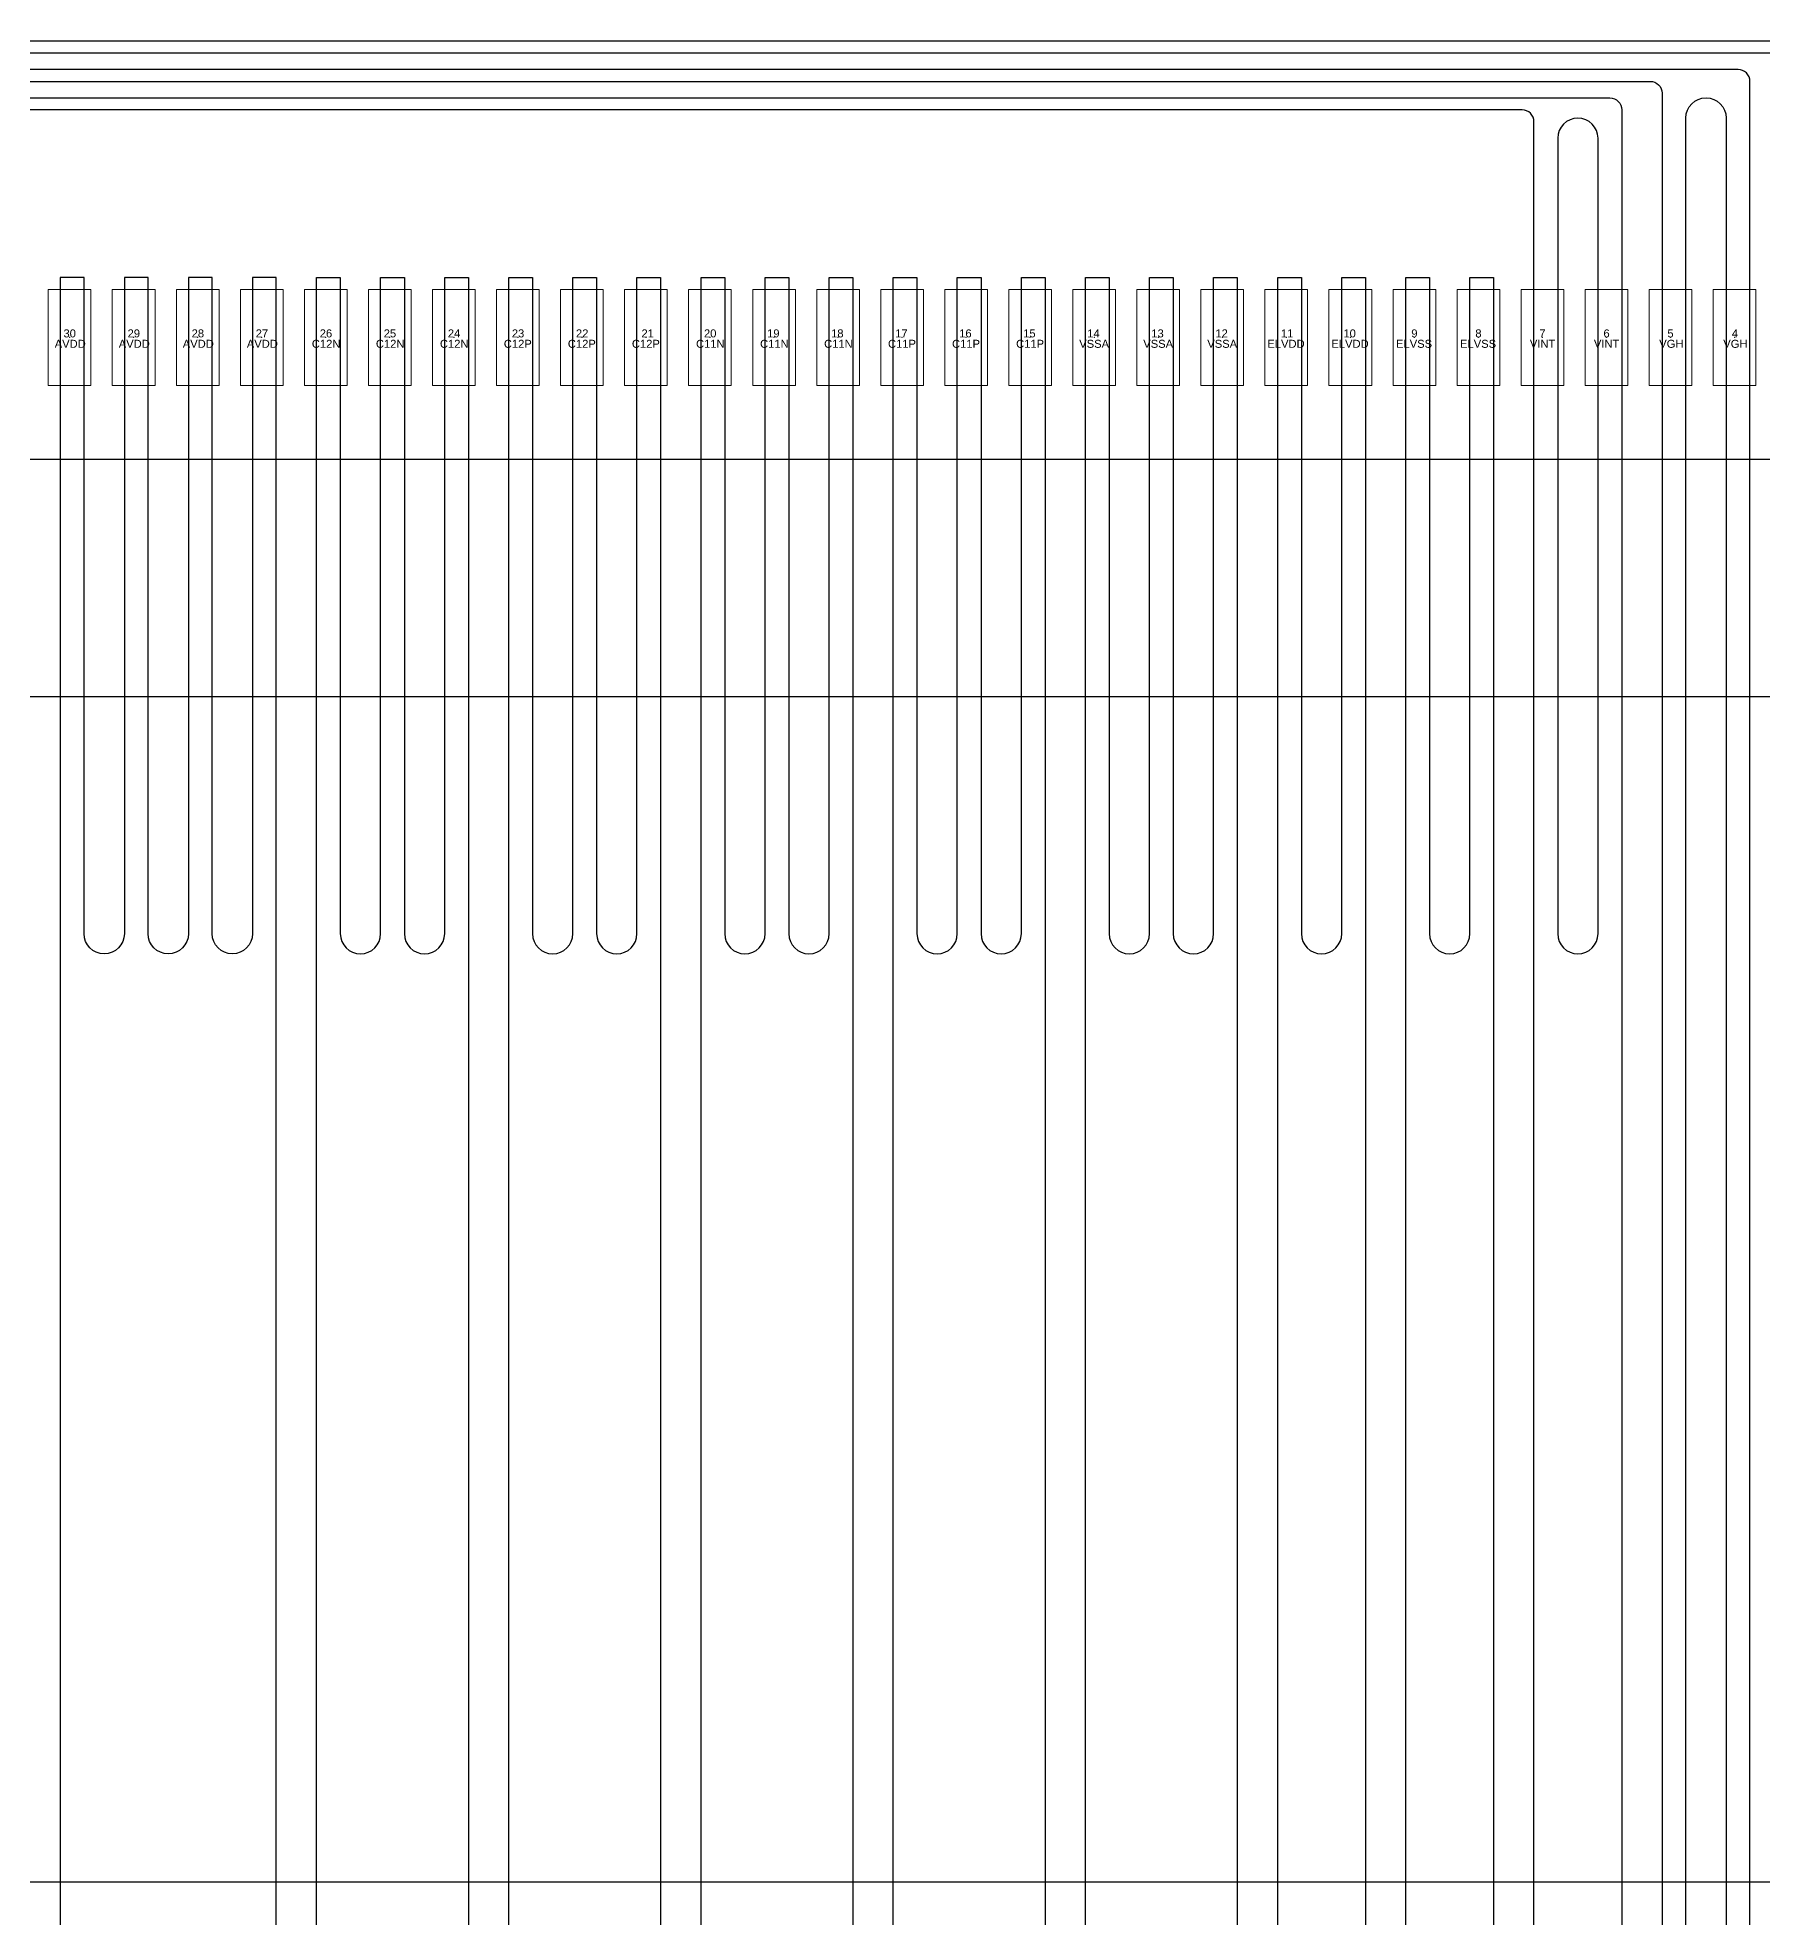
# Model space of a CAD drawing. Extents: x 10 to 206, y -65 to 73.
# Drawn here: x 65.617 to 67.072, y 31.946 to 33.532 of the extents above; entities that cross this region are included whole.
import ezdxf
from ezdxf.enums import TextEntityAlignment as Align

# ---------------------------------------------------------------- set-up
doc = ezdxf.new("R2010")
doc.units = 0
doc.header["$LTSCALE"] = 0.5
doc.layers.get('0').update_dxf_attribs({"lineweight": 13})
for name, color, linetype in [('01 Copper', 3, 'Continuous'), ('03 Solder resist', 6, 'Continuous'), ('04 Chip', 20, 'Continuous'), ('07 Potting', 132, 'Continuous'), ('08 Dimension&pin assignment', 7, 'Continuous')]:
    doc.layers.add(name, color=color, linetype=linetype)
for name, color, linetype, lineweight in [('05 Bump', 130, 'Continuous', 0), ('11 IL no.', 254, 'Continuous', 0), ('12 IL name', 210, 'Continuous', 0)]:
    doc.layers.add(name, color=color, linetype=linetype, lineweight=lineweight)
doc.styles.add('MBC_Arial_Font', font='arial.ttf')
doc.styles.get("Standard").update_dxf_attribs({"font": 'romans.shx', "width": 0.75, "bigfont": 'AllInOneBig.shx'})
doc.dimstyles.new('ISO-25', dxfattribs={"dimtxt": 0.5, "dimasz": 0.8, "dimexe": 0.1, "dimexo": 0.1, "dimgap": 0.1, "dimtad": 1, "dimdec": 3, "dimzin": 1, "dimdsep": 46, "dimtxsty": 'Standard', "dimcen": 0.5, "dimadec": 0, "dimazin": 0, "dimtfac": 1, "dimtdec": 3, "dimtmove": 0, "dimatfit": 3, "dimfxl": 0, "dimarcsym": 0})

# ---------------------------------------------------------------- blocks, each defined once
blk = doc.blocks.new('*U76')
at = {"color": 0}
blk.add_lwpolyline([(-0.018, -0.0405), (0.018, -0.0405), (0.018, 0.0405), (-0.018, 0.0405)], close=True, dxfattribs=at)
at = {"color": 0, "style": 'MBC_Arial_Font', "flags": 1}
for tag, p in [('COMMENT1', (0, 0.0023)), ('COMMENT2', (0, 0.0015)), ('COMMENT3', (0, 0.0007)), ('COMMENT4', (0, -0.0001)), ('PAD_NO', (0, 0.0031)), ('COMMENT5', (0, -0.0009)), ('COMMENT6', (0, -0.0018)), ('COMMENT7', (0, -0.0026)), ('COMMENT8', (0, -0.0034)), ('COMMENT9', (0, -0.0042))]:
    blk.add_attdef(tag, text='', height=0.000625, dxfattribs=at).set_placement(p, align=Align.MIDDLE_CENTER)
blk = doc.blocks.new('*U77')
at = {"color": 0}
blk.add_lwpolyline([(-0.018, -0.0405), (0.018, -0.0405), (0.018, 0.0405), (-0.018, 0.0405)], close=True, dxfattribs=at)
at = {"color": 0, "style": 'MBC_Arial_Font', "flags": 1}
for tag, p in [('COMMENT1', (0, 0.0023)), ('COMMENT2', (0, 0.0015)), ('COMMENT3', (0, 0.0007)), ('COMMENT4', (0, -0.0001)), ('PAD_NO', (0, 0.0031)), ('COMMENT5', (0, -0.0009)), ('COMMENT6', (0, -0.0018)), ('COMMENT7', (0, -0.0026)), ('COMMENT8', (0, -0.0034)), ('COMMENT9', (0, -0.0042))]:
    blk.add_attdef(tag, text='', height=0.000625, dxfattribs=at).set_placement(p, align=Align.MIDDLE_CENTER)
blk = doc.blocks.new('*U78')
at = {"color": 0}
blk.add_lwpolyline([(-0.018, -0.0405), (0.018, -0.0405), (0.018, 0.0405), (-0.018, 0.0405)], close=True, dxfattribs=at)
at = {"color": 0, "style": 'MBC_Arial_Font', "flags": 1}
for tag, p in [('COMMENT1', (0, 0.0023)), ('COMMENT2', (0, 0.0015)), ('COMMENT3', (0, 0.0007)), ('COMMENT4', (0, -0.0001)), ('PAD_NO', (0, 0.0031)), ('COMMENT5', (0, -0.0009)), ('COMMENT6', (0, -0.0018)), ('COMMENT7', (0, -0.0026)), ('COMMENT8', (0, -0.0034)), ('COMMENT9', (0, -0.0042))]:
    blk.add_attdef(tag, text='', height=0.000625, dxfattribs=at).set_placement(p, align=Align.MIDDLE_CENTER)
blk = doc.blocks.new('*U79')
at = {"color": 0}
blk.add_lwpolyline([(-0.018, -0.0405), (0.018, -0.0405), (0.018, 0.0405), (-0.018, 0.0405)], close=True, dxfattribs=at)
at = {"color": 0, "style": 'MBC_Arial_Font', "flags": 1}
for tag, p in [('COMMENT1', (0, 0.0023)), ('COMMENT2', (0, 0.0015)), ('COMMENT3', (0, 0.0007)), ('COMMENT4', (0, -0.0001)), ('PAD_NO', (0, 0.0031)), ('COMMENT5', (0, -0.0009)), ('COMMENT6', (0, -0.0018)), ('COMMENT7', (0, -0.0026)), ('COMMENT8', (0, -0.0034)), ('COMMENT9', (0, -0.0042))]:
    blk.add_attdef(tag, text='', height=0.000625, dxfattribs=at).set_placement(p, align=Align.MIDDLE_CENTER)
blk = doc.blocks.new('*U80')
at = {"color": 0}
blk.add_lwpolyline([(-0.018, -0.0405), (0.018, -0.0405), (0.018, 0.0405), (-0.018, 0.0405)], close=True, dxfattribs=at)
at = {"color": 0, "style": 'MBC_Arial_Font', "flags": 1}
for tag, p in [('COMMENT1', (0, 0.0023)), ('COMMENT2', (0, 0.0015)), ('COMMENT3', (0, 0.0007)), ('COMMENT4', (0, -0.0001)), ('PAD_NO', (0, 0.0031)), ('COMMENT5', (0, -0.0009)), ('COMMENT6', (0, -0.0018)), ('COMMENT7', (0, -0.0026)), ('COMMENT8', (0, -0.0034)), ('COMMENT9', (0, -0.0042))]:
    blk.add_attdef(tag, text='', height=0.000625, dxfattribs=at).set_placement(p, align=Align.MIDDLE_CENTER)
blk = doc.blocks.new('*U81')
at = {"color": 0}
blk.add_lwpolyline([(-0.018, -0.0405), (0.018, -0.0405), (0.018, 0.0405), (-0.018, 0.0405)], close=True, dxfattribs=at)
at = {"color": 0, "style": 'MBC_Arial_Font', "flags": 1}
for tag, p in [('COMMENT1', (0, 0.0023)), ('COMMENT2', (0, 0.0015)), ('COMMENT3', (0, 0.0007)), ('COMMENT4', (0, -0.0001)), ('PAD_NO', (0, 0.0031)), ('COMMENT5', (0, -0.0009)), ('COMMENT6', (0, -0.0018)), ('COMMENT7', (0, -0.0026)), ('COMMENT8', (0, -0.0034)), ('COMMENT9', (0, -0.0042))]:
    blk.add_attdef(tag, text='', height=0.000625, dxfattribs=at).set_placement(p, align=Align.MIDDLE_CENTER)
blk = doc.blocks.new('*U82')
at = {"color": 0}
blk.add_lwpolyline([(-0.018, -0.0405), (0.018, -0.0405), (0.018, 0.0405), (-0.018, 0.0405)], close=True, dxfattribs=at)
at = {"color": 0, "style": 'MBC_Arial_Font', "flags": 1}
for tag, p in [('COMMENT1', (0, 0.0023)), ('COMMENT2', (0, 0.0015)), ('COMMENT3', (0, 0.0007)), ('COMMENT4', (0, -0.0001)), ('PAD_NO', (0, 0.0031)), ('COMMENT5', (0, -0.0009)), ('COMMENT6', (0, -0.0018)), ('COMMENT7', (0, -0.0026)), ('COMMENT8', (0, -0.0034)), ('COMMENT9', (0, -0.0042))]:
    blk.add_attdef(tag, text='', height=0.000625, dxfattribs=at).set_placement(p, align=Align.MIDDLE_CENTER)
blk = doc.blocks.new('*U83')
at = {"color": 0}
blk.add_lwpolyline([(-0.018, -0.0405), (0.018, -0.0405), (0.018, 0.0405), (-0.018, 0.0405)], close=True, dxfattribs=at)
at = {"color": 0, "style": 'MBC_Arial_Font', "flags": 1}
for tag, p in [('COMMENT1', (0, 0.0023)), ('COMMENT2', (0, 0.0015)), ('COMMENT3', (0, 0.0007)), ('COMMENT4', (0, -0.0001)), ('PAD_NO', (0, 0.0031)), ('COMMENT5', (0, -0.0009)), ('COMMENT6', (0, -0.0018)), ('COMMENT7', (0, -0.0026)), ('COMMENT8', (0, -0.0034)), ('COMMENT9', (0, -0.0042))]:
    blk.add_attdef(tag, text='', height=0.000625, dxfattribs=at).set_placement(p, align=Align.MIDDLE_CENTER)
blk = doc.blocks.new('*U84')
at = {"color": 0}
blk.add_lwpolyline([(-0.018, -0.0405), (0.018, -0.0405), (0.018, 0.0405), (-0.018, 0.0405)], close=True, dxfattribs=at)
at = {"color": 0, "style": 'MBC_Arial_Font', "flags": 1}
for tag, p in [('COMMENT1', (0, 0.0023)), ('COMMENT2', (0, 0.0015)), ('COMMENT3', (0, 0.0007)), ('COMMENT4', (0, -0.0001)), ('PAD_NO', (0, 0.0031)), ('COMMENT5', (0, -0.0009)), ('COMMENT6', (0, -0.0018)), ('COMMENT7', (0, -0.0026)), ('COMMENT8', (0, -0.0034)), ('COMMENT9', (0, -0.0042))]:
    blk.add_attdef(tag, text='', height=0.000625, dxfattribs=at).set_placement(p, align=Align.MIDDLE_CENTER)
blk = doc.blocks.new('*U85')
at = {"color": 0}
blk.add_lwpolyline([(-0.018, -0.0405), (0.018, -0.0405), (0.018, 0.0405), (-0.018, 0.0405)], close=True, dxfattribs=at)
at = {"color": 0, "style": 'MBC_Arial_Font', "flags": 1}
for tag, p in [('COMMENT1', (0, 0.0023)), ('COMMENT2', (0, 0.0015)), ('COMMENT3', (0, 0.0007)), ('COMMENT4', (0, -0.0001)), ('PAD_NO', (0, 0.0031)), ('COMMENT5', (0, -0.0009)), ('COMMENT6', (0, -0.0018)), ('COMMENT7', (0, -0.0026)), ('COMMENT8', (0, -0.0034)), ('COMMENT9', (0, -0.0042))]:
    blk.add_attdef(tag, text='', height=0.000625, dxfattribs=at).set_placement(p, align=Align.MIDDLE_CENTER)
blk = doc.blocks.new('*U86')
at = {"color": 0}
blk.add_lwpolyline([(-0.018, -0.0405), (0.018, -0.0405), (0.018, 0.0405), (-0.018, 0.0405)], close=True, dxfattribs=at)
at = {"color": 0, "style": 'MBC_Arial_Font', "flags": 1}
for tag, p in [('COMMENT1', (0, 0.0023)), ('COMMENT2', (0, 0.0015)), ('COMMENT3', (0, 0.0007)), ('COMMENT4', (0, -0.0001)), ('PAD_NO', (0, 0.0031)), ('COMMENT5', (0, -0.0009)), ('COMMENT6', (0, -0.0018)), ('COMMENT7', (0, -0.0026)), ('COMMENT8', (0, -0.0034)), ('COMMENT9', (0, -0.0042))]:
    blk.add_attdef(tag, text='', height=0.000625, dxfattribs=at).set_placement(p, align=Align.MIDDLE_CENTER)
blk = doc.blocks.new('*U87')
at = {"color": 0}
blk.add_lwpolyline([(-0.018, -0.0405), (0.018, -0.0405), (0.018, 0.0405), (-0.018, 0.0405)], close=True, dxfattribs=at)
at = {"color": 0, "style": 'MBC_Arial_Font', "flags": 1}
for tag, p in [('COMMENT1', (0, 0.0023)), ('COMMENT2', (0, 0.0015)), ('COMMENT3', (0, 0.0007)), ('COMMENT4', (0, -0.0001)), ('PAD_NO', (0, 0.0031)), ('COMMENT5', (0, -0.0009)), ('COMMENT6', (0, -0.0018)), ('COMMENT7', (0, -0.0026)), ('COMMENT8', (0, -0.0034)), ('COMMENT9', (0, -0.0042))]:
    blk.add_attdef(tag, text='', height=0.000625, dxfattribs=at).set_placement(p, align=Align.MIDDLE_CENTER)
blk = doc.blocks.new('*U88')
at = {"color": 0}
blk.add_lwpolyline([(-0.018, -0.0405), (0.018, -0.0405), (0.018, 0.0405), (-0.018, 0.0405)], close=True, dxfattribs=at)
at = {"color": 0, "style": 'MBC_Arial_Font', "flags": 1}
for tag, p in [('COMMENT1', (0, 0.0023)), ('COMMENT2', (0, 0.0015)), ('COMMENT3', (0, 0.0007)), ('COMMENT4', (0, -0.0001)), ('PAD_NO', (0, 0.0031)), ('COMMENT5', (0, -0.0009)), ('COMMENT6', (0, -0.0018)), ('COMMENT7', (0, -0.0026)), ('COMMENT8', (0, -0.0034)), ('COMMENT9', (0, -0.0042))]:
    blk.add_attdef(tag, text='', height=0.000625, dxfattribs=at).set_placement(p, align=Align.MIDDLE_CENTER)
blk = doc.blocks.new('*U89')
at = {"color": 0}
blk.add_lwpolyline([(-0.018, -0.0405), (0.018, -0.0405), (0.018, 0.0405), (-0.018, 0.0405)], close=True, dxfattribs=at)
at = {"color": 0, "style": 'MBC_Arial_Font', "flags": 1}
for tag, p in [('COMMENT1', (0, 0.0023)), ('COMMENT2', (0, 0.0015)), ('COMMENT3', (0, 0.0007)), ('COMMENT4', (0, -0.0001)), ('PAD_NO', (0, 0.0031)), ('COMMENT5', (0, -0.0009)), ('COMMENT6', (0, -0.0018)), ('COMMENT7', (0, -0.0026)), ('COMMENT8', (0, -0.0034)), ('COMMENT9', (0, -0.0042))]:
    blk.add_attdef(tag, text='', height=0.000625, dxfattribs=at).set_placement(p, align=Align.MIDDLE_CENTER)
blk = doc.blocks.new('*U90')
at = {"color": 0}
blk.add_lwpolyline([(-0.018, -0.0405), (0.018, -0.0405), (0.018, 0.0405), (-0.018, 0.0405)], close=True, dxfattribs=at)
at = {"color": 0, "style": 'MBC_Arial_Font', "flags": 1}
for tag, p in [('COMMENT1', (0, 0.0023)), ('COMMENT2', (0, 0.0015)), ('COMMENT3', (0, 0.0007)), ('COMMENT4', (0, -0.0001)), ('PAD_NO', (0, 0.0031)), ('COMMENT5', (0, -0.0009)), ('COMMENT6', (0, -0.0018)), ('COMMENT7', (0, -0.0026)), ('COMMENT8', (0, -0.0034)), ('COMMENT9', (0, -0.0042))]:
    blk.add_attdef(tag, text='', height=0.000625, dxfattribs=at).set_placement(p, align=Align.MIDDLE_CENTER)
blk = doc.blocks.new('*U91')
at = {"color": 0}
blk.add_lwpolyline([(-0.018, -0.0405), (0.018, -0.0405), (0.018, 0.0405), (-0.018, 0.0405)], close=True, dxfattribs=at)
at = {"color": 0, "style": 'MBC_Arial_Font', "flags": 1}
for tag, p in [('COMMENT1', (0, 0.0023)), ('COMMENT2', (0, 0.0015)), ('COMMENT3', (0, 0.0007)), ('COMMENT4', (0, -0.0001)), ('PAD_NO', (0, 0.0031)), ('COMMENT5', (0, -0.0009)), ('COMMENT6', (0, -0.0018)), ('COMMENT7', (0, -0.0026)), ('COMMENT8', (0, -0.0034)), ('COMMENT9', (0, -0.0042))]:
    blk.add_attdef(tag, text='', height=0.000625, dxfattribs=at).set_placement(p, align=Align.MIDDLE_CENTER)
blk = doc.blocks.new('*U92')
at = {"color": 0}
blk.add_lwpolyline([(-0.018, -0.0405), (0.018, -0.0405), (0.018, 0.0405), (-0.018, 0.0405)], close=True, dxfattribs=at)
at = {"color": 0, "style": 'MBC_Arial_Font', "flags": 1}
for tag, p in [('COMMENT1', (0, 0.0023)), ('COMMENT2', (0, 0.0015)), ('COMMENT3', (0, 0.0007)), ('COMMENT4', (0, -0.0001)), ('PAD_NO', (0, 0.0031)), ('COMMENT5', (0, -0.0009)), ('COMMENT6', (0, -0.0018)), ('COMMENT7', (0, -0.0026)), ('COMMENT8', (0, -0.0034)), ('COMMENT9', (0, -0.0042))]:
    blk.add_attdef(tag, text='', height=0.000625, dxfattribs=at).set_placement(p, align=Align.MIDDLE_CENTER)
blk = doc.blocks.new('*U93')
at = {"color": 0}
blk.add_lwpolyline([(-0.018, -0.0405), (0.018, -0.0405), (0.018, 0.0405), (-0.018, 0.0405)], close=True, dxfattribs=at)
at = {"color": 0, "style": 'MBC_Arial_Font', "flags": 1}
for tag, p in [('COMMENT1', (0, 0.0023)), ('COMMENT2', (0, 0.0015)), ('COMMENT3', (0, 0.0007)), ('COMMENT4', (0, -0.0001)), ('PAD_NO', (0, 0.0031)), ('COMMENT5', (0, -0.0009)), ('COMMENT6', (0, -0.0018)), ('COMMENT7', (0, -0.0026)), ('COMMENT8', (0, -0.0034)), ('COMMENT9', (0, -0.0042))]:
    blk.add_attdef(tag, text='', height=0.000625, dxfattribs=at).set_placement(p, align=Align.MIDDLE_CENTER)
blk = doc.blocks.new('*U94')
at = {"color": 0}
blk.add_lwpolyline([(-0.018, -0.0405), (0.018, -0.0405), (0.018, 0.0405), (-0.018, 0.0405)], close=True, dxfattribs=at)
at = {"color": 0, "style": 'MBC_Arial_Font', "flags": 1}
for tag, p in [('COMMENT1', (0, 0.0023)), ('COMMENT2', (0, 0.0015)), ('COMMENT3', (0, 0.0007)), ('COMMENT4', (0, -0.0001)), ('PAD_NO', (0, 0.0031)), ('COMMENT5', (0, -0.0009)), ('COMMENT6', (0, -0.0018)), ('COMMENT7', (0, -0.0026)), ('COMMENT8', (0, -0.0034)), ('COMMENT9', (0, -0.0042))]:
    blk.add_attdef(tag, text='', height=0.000625, dxfattribs=at).set_placement(p, align=Align.MIDDLE_CENTER)
blk = doc.blocks.new('*U95')
at = {"color": 0}
blk.add_lwpolyline([(-0.018, -0.0405), (0.018, -0.0405), (0.018, 0.0405), (-0.018, 0.0405)], close=True, dxfattribs=at)
at = {"color": 0, "style": 'MBC_Arial_Font', "flags": 1}
for tag, p in [('COMMENT1', (0, 0.0023)), ('COMMENT2', (0, 0.0015)), ('COMMENT3', (0, 0.0007)), ('COMMENT4', (0, -0.0001)), ('PAD_NO', (0, 0.0031)), ('COMMENT5', (0, -0.0009)), ('COMMENT6', (0, -0.0018)), ('COMMENT7', (0, -0.0026)), ('COMMENT8', (0, -0.0034)), ('COMMENT9', (0, -0.0042))]:
    blk.add_attdef(tag, text='', height=0.000625, dxfattribs=at).set_placement(p, align=Align.MIDDLE_CENTER)
blk = doc.blocks.new('*U96')
at = {"color": 0}
blk.add_lwpolyline([(-0.018, -0.0405), (0.018, -0.0405), (0.018, 0.0405), (-0.018, 0.0405)], close=True, dxfattribs=at)
at = {"color": 0, "style": 'MBC_Arial_Font', "flags": 1}
for tag, p in [('COMMENT1', (0, 0.0023)), ('COMMENT2', (0, 0.0015)), ('COMMENT3', (0, 0.0007)), ('COMMENT4', (0, -0.0001)), ('PAD_NO', (0, 0.0031)), ('COMMENT5', (0, -0.0009)), ('COMMENT6', (0, -0.0018)), ('COMMENT7', (0, -0.0026)), ('COMMENT8', (0, -0.0034)), ('COMMENT9', (0, -0.0042))]:
    blk.add_attdef(tag, text='', height=0.000625, dxfattribs=at).set_placement(p, align=Align.MIDDLE_CENTER)
blk = doc.blocks.new('*U97')
at = {"color": 0}
blk.add_lwpolyline([(-0.018, -0.0405), (0.018, -0.0405), (0.018, 0.0405), (-0.018, 0.0405)], close=True, dxfattribs=at)
at = {"color": 0, "style": 'MBC_Arial_Font', "flags": 1}
for tag, p in [('COMMENT1', (0, 0.0023)), ('COMMENT2', (0, 0.0015)), ('COMMENT3', (0, 0.0007)), ('COMMENT4', (0, -0.0001)), ('PAD_NO', (0, 0.0031)), ('COMMENT5', (0, -0.0009)), ('COMMENT6', (0, -0.0018)), ('COMMENT7', (0, -0.0026)), ('COMMENT8', (0, -0.0034)), ('COMMENT9', (0, -0.0042))]:
    blk.add_attdef(tag, text='', height=0.000625, dxfattribs=at).set_placement(p, align=Align.MIDDLE_CENTER)
blk = doc.blocks.new('*U98')
at = {"color": 0}
blk.add_lwpolyline([(-0.018, -0.0405), (0.018, -0.0405), (0.018, 0.0405), (-0.018, 0.0405)], close=True, dxfattribs=at)
at = {"color": 0, "style": 'MBC_Arial_Font', "flags": 1}
for tag, p in [('COMMENT1', (0, 0.0023)), ('COMMENT2', (0, 0.0015)), ('COMMENT3', (0, 0.0007)), ('COMMENT4', (0, -0.0001)), ('PAD_NO', (0, 0.0031)), ('COMMENT5', (0, -0.0009)), ('COMMENT6', (0, -0.0018)), ('COMMENT7', (0, -0.0026)), ('COMMENT8', (0, -0.0034)), ('COMMENT9', (0, -0.0042))]:
    blk.add_attdef(tag, text='', height=0.000625, dxfattribs=at).set_placement(p, align=Align.MIDDLE_CENTER)
blk = doc.blocks.new('*U99')
at = {"color": 0}
blk.add_lwpolyline([(-0.018, -0.0405), (0.018, -0.0405), (0.018, 0.0405), (-0.018, 0.0405)], close=True, dxfattribs=at)
at = {"color": 0, "style": 'MBC_Arial_Font', "flags": 1}
for tag, p in [('COMMENT1', (0, 0.0023)), ('COMMENT2', (0, 0.0015)), ('COMMENT3', (0, 0.0007)), ('COMMENT4', (0, -0.0001)), ('PAD_NO', (0, 0.0031)), ('COMMENT5', (0, -0.0009)), ('COMMENT6', (0, -0.0018)), ('COMMENT7', (0, -0.0026)), ('COMMENT8', (0, -0.0034)), ('COMMENT9', (0, -0.0042))]:
    blk.add_attdef(tag, text='', height=0.000625, dxfattribs=at).set_placement(p, align=Align.MIDDLE_CENTER)
blk = doc.blocks.new('*U100')
at = {"color": 0}
blk.add_lwpolyline([(-0.018, -0.0405), (0.018, -0.0405), (0.018, 0.0405), (-0.018, 0.0405)], close=True, dxfattribs=at)
at = {"color": 0, "style": 'MBC_Arial_Font', "flags": 1}
for tag, p in [('COMMENT1', (0, 0.0023)), ('COMMENT2', (0, 0.0015)), ('COMMENT3', (0, 0.0007)), ('COMMENT4', (0, -0.0001)), ('PAD_NO', (0, 0.0031)), ('COMMENT5', (0, -0.0009)), ('COMMENT6', (0, -0.0018)), ('COMMENT7', (0, -0.0026)), ('COMMENT8', (0, -0.0034)), ('COMMENT9', (0, -0.0042))]:
    blk.add_attdef(tag, text='', height=0.000625, dxfattribs=at).set_placement(p, align=Align.MIDDLE_CENTER)
blk = doc.blocks.new('*U101')
at = {"color": 0}
blk.add_lwpolyline([(-0.018, -0.0405), (0.018, -0.0405), (0.018, 0.0405), (-0.018, 0.0405)], close=True, dxfattribs=at)
at = {"color": 0, "style": 'MBC_Arial_Font', "flags": 1}
for tag, p in [('COMMENT1', (0, 0.0023)), ('COMMENT2', (0, 0.0015)), ('COMMENT3', (0, 0.0007)), ('COMMENT4', (0, -0.0001)), ('PAD_NO', (0, 0.0031)), ('COMMENT5', (0, -0.0009)), ('COMMENT6', (0, -0.0018)), ('COMMENT7', (0, -0.0026)), ('COMMENT8', (0, -0.0034)), ('COMMENT9', (0, -0.0042))]:
    blk.add_attdef(tag, text='', height=0.000625, dxfattribs=at).set_placement(p, align=Align.MIDDLE_CENTER)
blk = doc.blocks.new('*U102')
at = {"color": 0}
blk.add_lwpolyline([(-0.018, -0.0405), (0.018, -0.0405), (0.018, 0.0405), (-0.018, 0.0405)], close=True, dxfattribs=at)
at = {"color": 0, "style": 'MBC_Arial_Font', "flags": 1}
for tag, p in [('COMMENT1', (0, 0.0023)), ('COMMENT2', (0, 0.0015)), ('COMMENT3', (0, 0.0007)), ('COMMENT4', (0, -0.0001)), ('PAD_NO', (0, 0.0031)), ('COMMENT5', (0, -0.0009)), ('COMMENT6', (0, -0.0018)), ('COMMENT7', (0, -0.0026)), ('COMMENT8', (0, -0.0034)), ('COMMENT9', (0, -0.0042))]:
    blk.add_attdef(tag, text='', height=0.000625, dxfattribs=at).set_placement(p, align=Align.MIDDLE_CENTER)
blk = doc.blocks.new('*D620')
at = {"layer": '08 Dimension&pin assignment', "color": 0, "lineweight": -2, "transparency": 16777216}
for p, q in [((67.9223, 32.3914), (67.9223, 22.9514)), ((56.2923, 32.3764), (56.2923, 22.9514)), ((57.0923, 23.0514), (67.1223, 23.0514))]:
    blk.add_line(p, q, dxfattribs=at)
at = {"layer": '08 Dimension&pin assignment', "color": 0, "transparency": 16777216}
for points in [[(57.0923, 23.1848), (57.0923, 22.9181), (56.2923, 23.0514)], [(67.1223, 23.1848), (67.1223, 22.9181), (67.9223, 23.0514)]]:
    blk.add_solid(points, dxfattribs=at)
at = {"layer": 'Defpoints', "color": 0, "transparency": 16777216}
for p in [(67.9223, 32.4914), (56.2923, 32.4764), (67.9223, 23.0514)]:
    blk.add_point(p, dxfattribs=at)
at = {"layer": '08 Dimension&pin assignment', "color": 0, "transparency": 16777216, "insert": (62.1073, 23.5324), "char_height": 0.5, "attachment_point": 5}
blk.add_mtext('{\\Fromans,chineset|c134;11.630}(Max. Potting Area){\\Fromans,chineset|c134; \\fSimSun|b0|i0|c134|p2;点胶范围包括实胶和虚胶}', dxfattribs=at)
blk = doc.blocks.new('*D627')
at = {"layer": '08 Dimension&pin assignment', "color": 0, "lineweight": -2, "transparency": 16777216}
for p, q in [((67.5223, 32.9764), (67.5223, 21.9514)), ((62.1073, 27.9964), (62.1073, 21.9514)), ((62.9073, 22.0514), (66.7223, 22.0514))]:
    blk.add_line(p, q, dxfattribs=at)
at = {"layer": '08 Dimension&pin assignment', "color": 0, "transparency": 16777216}
for points in [[(62.9073, 22.1848), (62.9073, 21.9181), (62.1073, 22.0514)], [(66.7223, 21.9181), (66.7223, 22.1848), (67.5223, 22.0514)]]:
    blk.add_solid(points, dxfattribs=at)
at = {"layer": 'Defpoints', "color": 0, "transparency": 16777216}
for p in [(67.5223, 33.0764), (62.1073, 28.0964), (67.5223, 22.0514)]:
    blk.add_point(p, dxfattribs=at)
at = {"layer": '08 Dimension&pin assignment', "color": 0, "transparency": 16777216, "insert": (64.8823, 22.5324), "char_height": 0.5, "attachment_point": 5}
blk.add_mtext('5.415%%P0.15(SR)', dxfattribs=at)
blk = doc.blocks.new('*D632')
at = {"layer": '08 Dimension&pin assignment', "color": 0, "lineweight": -2, "transparency": 16777216}
for p, q in [((86.5948, 34.3764), (86.5948, 45.0329)), ((57.8573, 33.5764), (86.6948, 33.5764)), ((79.6948, 33.5764), (86.6948, 33.5764)), ((86.5948, 32.7764), (86.5948, 31.9764))]:
    blk.add_line(p, q, dxfattribs=at)
at = {"layer": '08 Dimension&pin assignment', "color": 0, "transparency": 16777216}
for points in [[(86.4614, 34.3764), (86.7281, 34.3764), (86.5948, 33.5764)], [(86.4614, 32.7764), (86.7281, 32.7764), (86.5948, 33.5764)]]:
    blk.add_solid(points, dxfattribs=at)
at = {"layer": '08 Dimension&pin assignment', "color": 0, "transparency": 16777216, "insert": (86.1138, 41.0847), "char_height": 0.5, "attachment_point": 5, "rotation": 90}
blk.add_mtext('0%%P1(%%C5mm Tape NG Hole)', dxfattribs=at)
blk = doc.blocks.new('*D691')
at = {"layer": '08 Dimension&pin assignment', "color": 0, "lineweight": -2, "transparency": 16777216}
for p, q in [((57.0012, 33.2299), (57.0012, 24.3592)), ((67.2133, 33.2299), (67.2133, 24.3592)), ((57.8012, 24.4592), (66.4133, 24.4592)), ((67.2133, 24.4592), (80.1123, 24.4592))]:
    blk.add_line(p, q, dxfattribs=at)
at = {"layer": '08 Dimension&pin assignment', "color": 0, "transparency": 16777216}
for points in [[(57.8012, 24.5926), (57.8012, 24.3259), (57.0012, 24.4592)], [(66.4133, 24.3259), (66.4133, 24.5926), (67.2133, 24.4592)]]:
    blk.add_solid(points, dxfattribs=at)
at = {"layer": 'Defpoints', "color": 0, "transparency": 16777216}
for p in [(57.0012, 33.3299), (67.2133, 33.3299), (67.2133, 24.4592)]:
    blk.add_point(p, dxfattribs=at)
at = {"layer": '08 Dimension&pin assignment', "color": 0, "transparency": 16777216, "insert": (74.3605, 24.9402), "char_height": 0.5, "attachment_point": 5}
blk.add_mtext('{\\Fromans,chineset|c0;\\C2;10.206*1.0006\\Fromans.shx,chineset.shx|c0;=\\Fromans,chineset|c0;10.2121236\\Fromans.shx,chineset.shx|c0;%%P0.005(I/L)}', dxfattribs=at)

msp = doc.modelspace()

# ---------------------------------------------------------------- linework, layer by layer
at = {"layer": '01 Copper'}
for points in [[(57.12925974, 33.51942951), (67.08525374, 33.51942951, -0.4142135624), (67.09525374, 33.50942951), (67.09525374, 31.2884105, 1), (67.11525374, 31.2884105), (67.11525374, 33.48803816, -1), (67.14928614, 33.48803816), (67.14928614, 31.31508679, 1), (67.16928614, 31.31508679), (67.16928614, 33.51942951, 0.4142135624), (67.15928614, 33.52942951), (57.05522734, 33.52942951, 0.4142135624)], [(57.23732454, 33.49542951), (66.97718894, 33.49542951, -0.4142135624), (66.98718894, 33.48542951), (66.98718894, 31.20370394, 1), (67.00718894, 31.20370394), (67.00718894, 33.46452333, -1), (67.04122134, 33.46452333), (67.04122134, 31.23038023, 1), (67.06122134, 31.23038023), (67.06122134, 33.49542951, 0.4142135624), (67.05122134, 33.50542951), (57.16329214, 33.50542951, 0.4142135624)], [(57.27135694, 33.48142951), (66.94315654, 33.48142951, -0.4142135624), (66.95315654, 33.47142951), (66.95315654, 31.1464956, -0.2304494775), (66.91484793, 31.06779253), (66.40556536, 30.66859151, 0.2304494775), (66.36725674, 30.58988844), (66.36725674, 28.68960799), (66.34725674, 28.65960799), (66.34725674, 28.45960799), (66.36725674, 28.42960799), (66.36725674, 27.10142951), (66.29725674, 27.10142951), (66.29725674, 28.42960799), (66.31725674, 28.45960799), (66.31725674, 28.65960799), (66.29725674, 28.68960799), (66.29725674, 30.61125487, -0.2304494775), (66.33556536, 30.68995794), (66.84081553, 31.08599816, 0.2304494775), (66.87912414, 31.16470123), (66.87912414, 33.46142951, 0.4142135624), (66.86912414, 33.47142951), (57.34538934, 33.47142951, 0.4142135624)], [(65.19725674, 28.68960799), (65.19725674, 30.94338268, -0.2304494775), (65.23556536, 31.02208575), (65.78016753, 31.44897203, 0.2304494775), (65.81847614, 31.5276751), (65.81847614, 33.32992951), (65.79847614, 33.32992951), (65.79847614, 32.77642951, -1), (65.76444374, 32.77642951), (65.76444374, 33.32992951), (65.74444374, 33.32992951), (65.74444374, 32.77642951, -1), (65.71041134, 32.77642951), (65.71041134, 33.32992951), (65.69041134, 33.32992951), (65.69041134, 32.77642951, -1), (65.65637894, 32.77642951), (65.65637894, 33.32992951), (65.63637894, 33.32992951), (65.63637894, 31.55011605, -0.2304494775), (65.59807033, 31.47141298), (65.16556536, 31.13239407, 0.2304494775), (65.12725674, 31.053691), (65.12725674, 28.68960799)], [(65.25725674, 28.68960799), (65.25725674, 30.93958973, -0.2304494775), (65.29556536, 31.0182928), (65.81419993, 31.42482438, 0.2304494775), (65.85250854, 31.50352745), (65.85250854, 33.32992951), (65.87250854, 33.32992951), (65.87250854, 32.77642951, 1), (65.90654094, 32.77642951), (65.90654094, 33.32992951), (65.92654094, 33.32992951), (65.92654094, 32.77642951, 1), (65.96057334, 32.77642951), (65.96057334, 33.32992951), (65.98057334, 33.32992951), (65.98057334, 31.47685117, -0.2304494775), (65.94226473, 31.3981481), (65.36556536, 30.94610244, 0.2304494775), (65.32725674, 30.86739937), (65.32725674, 28.68960799)], [(65.38725674, 28.68960799), (65.38725674, 30.86360641, -0.2304494775), (65.42556536, 30.94230948), (65.97629713, 31.37400045, 0.2304494775), (66.01460574, 31.45270352), (66.01460574, 33.32992951), (66.03460574, 33.32992951), (66.03460574, 32.77642951, 1), (66.06863814, 32.77642951), (66.06863814, 33.32992951), (66.08863814, 33.32992951), (66.08863814, 32.77642951, 1), (66.12267054, 32.77642951), (66.12267054, 33.32992951), (66.14267054, 33.32992951), (66.14267054, 31.42602723, -0.2304494775), (66.10436193, 31.34732416), (65.49556536, 30.87011912, 0.2304494775), (65.45725674, 30.79141605), (65.45725674, 28.68960799)], [(65.51725674, 28.68960799), (65.51725674, 30.7876231, -0.2304494775), (65.55556536, 30.86632617), (66.13839433, 31.32317651, 0.2304494775), (66.17670294, 31.40187958), (66.17670294, 33.32992951), (66.19670294, 33.32992951), (66.19670294, 32.77642951, 1), (66.23073534, 32.77642951), (66.23073534, 33.32992951), (66.25073534, 33.32992951), (66.25073534, 32.77642951, 1), (66.28476774, 32.77642951), (66.28476774, 33.32992951), (66.30476774, 33.32992951), (66.30476774, 31.3752033, -0.2304494775), (66.26645913, 31.29650023), (65.62556536, 30.79413581, 0.2304494775), (65.58725674, 30.71543274), (65.58725674, 28.68960799)], [(65.64725674, 28.68960799), (65.64725674, 30.71163978, -0.2304494775), (65.68556536, 30.79034285), (66.30049153, 31.27235258, 0.2304494775), (66.33880014, 31.35105565), (66.33880014, 33.32992951), (66.35880014, 33.32992951), (66.35880014, 32.77642951, 1), (66.39283254, 32.77642951), (66.39283254, 33.32992951), (66.41283254, 33.32992951), (66.41283254, 32.77642951, 1), (66.44686494, 32.77642951), (66.44686494, 33.32992951), (66.46686494, 33.32992951), (66.46686494, 31.32437937, -0.2304494775), (66.42855633, 31.2456763), (65.75556536, 30.71815249, 0.2304494775), (65.71725674, 30.63944942), (65.71725674, 28.68960799)], [(65.77725674, 28.68960799), (65.77725674, 30.63565647, -0.2304494775), (65.81556536, 30.71435954), (66.46258873, 31.22152865, 0.2304494775), (66.50089734, 31.30023172), (66.50089734, 33.32992951), (66.52089734, 33.32992951), (66.52089734, 32.77642951, 1), (66.55492974, 32.77642951), (66.55492974, 33.32992951), (66.57492974, 33.32992951), (66.57492974, 32.77642951, 1), (66.60896214, 32.77642951), (66.60896214, 33.32992951), (66.62896214, 33.32992951), (66.62896214, 31.27355544, -0.2304494775), (66.59065353, 31.19485237), (65.88556536, 30.64216917, 0.2304494775), (65.84725674, 30.5634661), (65.84725674, 28.68960799)]]:
    msp.add_lwpolyline(points, format="xyb", dxfattribs=at)
for points in [[(66.93315654, 33.44742164, 1), (66.89912414, 33.44742164), (66.89912414, 32.77642951, 1), (66.93315654, 32.77642951)], [(66.66299454, 31.24940779), (66.66299454, 33.32992951), (66.68299454, 33.32992951), (66.68299454, 32.77642951, 1), (66.71702694, 32.77642951), (66.71702694, 33.32992951), (66.73702694, 33.32992951), (66.73702694, 31.23120216, -0.2304494775), (66.69871833, 31.15249909), (66.01556536, 30.6170098, 0.2304494775), (65.97725674, 30.53830673), (65.97725674, 28.68960799), (65.95725674, 28.65960799), (65.95725674, 28.45960799), (65.97725674, 28.42960799), (65.97725674, 27.10142951), (65.90725674, 27.10142951), (65.90725674, 28.42960799), (65.92725674, 28.45960799), (65.92725674, 28.65960799), (65.90725674, 28.68960799), (65.90725674, 30.55967315, -0.2304494775), (65.94556536, 30.63837622), (66.62468593, 31.17070472, 0.2304494775)], [(66.77105934, 33.32992951), (66.79105934, 33.32992951), (66.79105934, 32.77642951, 1), (66.82509174, 32.77642951), (66.82509174, 33.32992951), (66.84509174, 33.32992951), (66.84509174, 31.18884888, -0.2304494775), (66.80678313, 31.11014581), (66.27556536, 30.69375089, 0.2304494775), (66.23725674, 30.61504782), (66.23725674, 28.68960799), (66.21725674, 28.65960799), (66.21725674, 28.45960799), (66.23725674, 28.42960799), (66.23725674, 27.10142951), (66.16725674, 27.10142951), (66.16725674, 28.42960799), (66.18725674, 28.45960799), (66.18725674, 28.65960799), (66.16725674, 28.68960799), (66.16725674, 30.63641424, -0.2304494775), (66.20556536, 30.71511731), (66.73275073, 31.12835144, 0.2304494775), (66.77105934, 31.20705451)]]:
    msp.add_lwpolyline(points, format="xyb", close=True, dxfattribs=at)
at = {"layer": '03 Solder resist'}
msp.add_lwpolyline([(67.52225674, 33.07642951), (67.52225674, 34.07642951, 0.4142135624), (67.42225674, 34.17642951), (56.79225674, 34.17642951, 0.4142135624), (56.69225674, 34.07642951), (56.69225674, 33.07642951, 0.4142135624), (56.79225674, 32.97642951), (67.42225674, 32.97642951, 0.4142135624)], format="xyb", close=True, dxfattribs=at)
at = {"layer": '04 Chip'}
msp.add_lwpolyline([(67.32225674, 33.17642951), (56.89225674, 33.17642951), (56.89225674, 33.97642951), (67.32225674, 33.97642951)], close=True, dxfattribs=at)
at = {"layer": '05 Bump'}
for p in [(65.64425674, 33.27942951), (65.69825674, 33.27942951), (65.75225674, 33.27942951), (65.80625674, 33.27942951), (65.86025674, 33.27942951), (65.91425674, 33.27942951), (65.96825674, 33.27942951), (66.02225674, 33.27942951), (66.07625674, 33.27942951), (66.13025674, 33.27942951), (66.18425674, 33.27942951), (66.23825674, 33.27942951), (66.29225674, 33.27942951), (66.34625674, 33.27942951), (66.40025674, 33.27942951), (66.45425674, 33.27942951), (66.50825674, 33.27942951), (66.56225674, 33.27942951), (66.61625674, 33.27942951), (66.67025674, 33.27942951), (66.72425674, 33.27942951), (66.77825674, 33.27942951), (66.83225674, 33.27942951), (66.88625674, 33.27942951), (66.94025674, 33.27942951), (66.99425674, 33.27942951), (67.04825674, 33.27942951)]:
    msp.add_point(p, dxfattribs=at)
at = {"layer": '07 Potting'}
msp.add_lwpolyline([(56.79225674, 31.97642951), (67.42225674, 31.97642951, 0.4142135624), (67.92225674, 32.47642951), (67.92225674, 34.07642951, 0.4142135624), (67.42225674, 34.57642951), (56.79225674, 34.57642951, 0.4142135624), (56.29225674, 34.07642951), (56.29225674, 32.47642951, 0.4142135624)], format="xyb", close=True, dxfattribs=at)

# ---------------------------------------------------------------- block references
at = {"layer": '05 Bump', "xscale": -1}
for name, p in [('*U102', (65.64425674, 33.27942951)), ('*U101', (65.69825674, 33.27942951)), ('*U100', (65.75225674, 33.27942951)), ('*U99', (65.80625674, 33.27942951)), ('*U98', (65.86025674, 33.27942951)), ('*U97', (65.91425674, 33.27942951)), ('*U96', (65.96825674, 33.27942951)), ('*U95', (66.02225674, 33.27942951)), ('*U94', (66.07625674, 33.27942951)), ('*U93', (66.13025674, 33.27942951)), ('*U92', (66.18425674, 33.27942951)), ('*U91', (66.23825674, 33.27942951)), ('*U90', (66.29225674, 33.27942951)), ('*U89', (66.34625674, 33.27942951)), ('*U88', (66.40025674, 33.27942951)), ('*U87', (66.45425674, 33.27942951)), ('*U86', (66.50825674, 33.27942951)), ('*U85', (66.56225674, 33.27942951)), ('*U84', (66.61625674, 33.27942951)), ('*U83', (66.67025674, 33.27942951)), ('*U82', (66.72425674, 33.27942951)), ('*U81', (66.77825674, 33.27942951)), ('*U80', (66.83225674, 33.27942951)), ('*U79', (66.88625674, 33.27942951)), ('*U78', (66.94025674, 33.27942951)), ('*U77', (66.99425674, 33.27942951)), ('*U76', (67.04825674, 33.27942951))]:
    msp.add_blockref(name, p, dxfattribs=at)

# ---------------------------------------------------------------- texts
at = {"layer": '11 IL no.', "style": 'MBC_Arial_Font'}
for s, p in [('30', (65.644312, 33.28280451)), ('29', (65.69839487, 33.28280451)), ('28', (65.75239487, 33.28280451)), ('27', (65.80640869, 33.28280451)), ('26', (65.86041329, 33.28280451)), ('25', (65.91435804, 33.28280451)), ('24', (65.96843631, 33.28280451)), ('23', (66.02240869, 33.28280451)), ('22', (66.07647775, 33.28280451)), ('21', (66.13171172, 33.28280451)), ('20', (66.18443171, 33.28280451)), ('19', (66.23764436, 33.28280451)), ('18', (66.29164436, 33.28280451)), ('17', (66.34565818, 33.28280451)), ('16', (66.39966278, 33.28280451)), ('15', (66.45360753, 33.28280451)), ('14', (66.5076858, 33.28280451)), ('13', (66.56165818, 33.28280451)), ('12', (66.61572724, 33.28280451)), ('11', (66.67096121, 33.28280451)), ('10', (66.7236812, 33.28280451)), ('9', (66.77827976, 33.28280451)), ('8', (66.83228897, 33.28280451)), ('7', (66.88623833, 33.28280451)), ('6', (66.94033502, 33.28280451)), ('5', (66.99424293, 33.28280451)), ('4', (67.04859286, 33.28280451))]:
    msp.add_text(s, height=0.00675, dxfattribs=at).set_placement(p, align=Align.MIDDLE_CENTER)
at = {"layer": '12 IL name', "style": 'MBC_Arial_Font'}
for s, p in [('AVDD', (65.64475862, 33.27402951)), ('AVDD', (65.69875862, 33.27402951)), ('AVDD', (65.75275862, 33.27402951)), ('AVDD', (65.80675862, 33.27402951)), ('C12N', (65.86056063, 33.27402951)), ('C12N', (65.91456063, 33.27402951)), ('C12N', (65.96856063, 33.27402951)), ('C12P', (66.02219689, 33.27402951)), ('C12P', (66.07619689, 33.27402951)), ('C12P', (66.13019689, 33.27402951)), ('C11N', (66.18456063, 33.27402951)), ('C11N', (66.23856063, 33.27402951)), ('C11N', (66.29256063, 33.27402951)), ('C11P', (66.34619689, 33.27402951)), ('C11P', (66.40019689, 33.27402951)), ('C11P', (66.45419689, 33.27402951)), ('VSSA', (66.5082153, 33.27402951)), ('VSSA', (66.5622153, 33.27402951)), ('VSSA', (66.6162153, 33.27402951)), ('ELVDD', (66.67001271, 33.27402951)), ('ELVDD', (66.72401271, 33.27402951)), ('ELVSS', (66.7780035, 33.27402951)), ('ELVSS', (66.8320035, 33.27402951)), ('VINT', (66.88640408, 33.27402951)), ('VINT', (66.94040408, 33.27402951)), ('VGH', (66.99497502, 33.27402951)), ('VGH', (67.04897502, 33.27402951))]:
    msp.add_text(s, height=0.00675, dxfattribs=at).set_placement(p, align=Align.MIDDLE_CENTER)

# ---------------------------------------------------------------- dimensions: what is measured, and where the dimension line sits
at = {"layer": '08 Dimension&pin assignment'}
dim = msp.add_linear_dim(base=(86.5947567431, 33.5764295119), p1=(79.5947567431, 33.5764295119), p2=(57.7572567431, 33.5764295119), angle=90, text='<>%%P1(%%C5mm Tape NG Hole)', dimstyle='ISO-25', override={"dimzin": 8, "dimadec": 3}, dxfattribs=at)
dim.commit()
dim.dimension.update_dxf_attribs({"geometry": '*D632', "text_midpoint": (86.5947567431, 41.0846795121), "dimtype": 160})
at = {"layer": '08 Dimension&pin assignment', "color": 2}
dim = msp.add_linear_dim(base=(67.2133185431, 24.4592296383), p1=(57.0011949431, 33.3299295119), p2=(67.2133185431, 33.3299295119), text='{\\Fromans,chineset|c0;\\C2;10.206*1.0006\\Fromans.shx,chineset.shx|c0;=\\Fromans,chineset|c0;<>\\Fromans.shx,chineset.shx|c0;%%P0.005(I/L)}', dimstyle='ISO-25', override={"dimdec": 8, "dimzin": 8, "dimtxsty": 'Standard', "dimadec": 3}, dxfattribs=at)
dim.commit()
dim.dimension.update_dxf_attribs({"geometry": '*D691', "text_midpoint": (74.3604651722, 24.4592296383), "dimtype": 160})
at = {"layer": '08 Dimension&pin assignment'}
for base, p1, p2, text, override, picture, middle in [((67.52225674, 22.05142951), (62.10725674, 28.09642951), (67.52225674, 33.07642951), '<>%%P0.15(SR)', {"dimzin": 8, "dimtxsty": 'Standard', "dimadec": 3}, '*D627', (64.88225674, 22.05142951)), ((67.92225674, 23.05142951), (56.29225674, 32.47642951), (67.92225674, 32.49142951), '{\\Fromans,chineset|c134;<>}(Max. Potting Area){\\Fromans,chineset|c134; \\fSimSun|b0|i0|c134|p2;点胶范围包括实胶和虚胶}', {"dimadec": 3}, '*D620', (62.10725674, 23.05142951))]:
    dim = msp.add_linear_dim(base=base, p1=p1, p2=p2, text=text, dimstyle='ISO-25', override=override, dxfattribs=at)
    dim.commit()
    dim.dimension.update_dxf_attribs({"geometry": picture, "text_midpoint": middle, "dimtype": 160})

doc.saveas('drawing.dxf')
